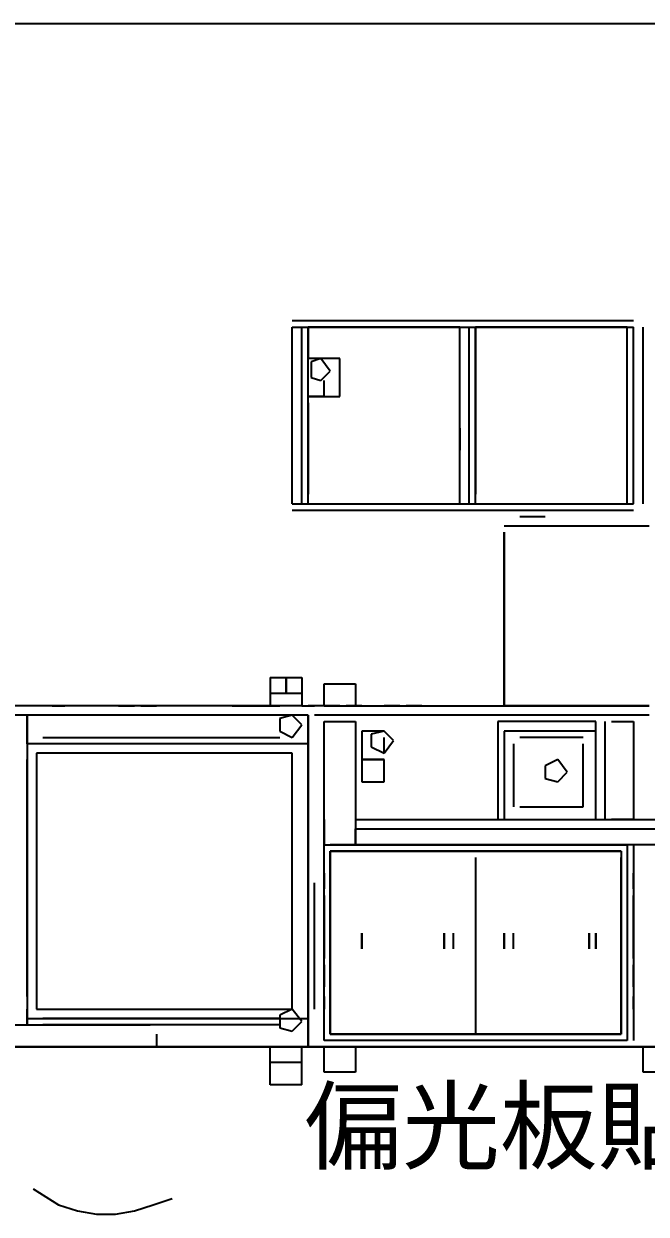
# Model space of a CAD drawing. Header units: millimetres. Extents: x 5 to 415, y 48 to 251.
# Drawn here: x 271.83 to 275.31, y 190.55 to 197.2 of the extents above; entities that cross this region are included whole.
import ezdxf

# ---------------------------------------------------------------- set-up
doc = ezdxf.new("R2010")
doc.units = ezdxf.units.MM
doc.layers.add('P', color=7, linetype='Continuous')
doc.layers.add('T', color=7, linetype='Continuous')

msp = doc.modelspace()

# ---------------------------------------------------------------- linework, layer by layer
at = {"layer": 'P'}
for points in [[(286.597, 197.203), (64.682, 197.203)], [(273.332, 195.545), (275.237, 195.545)], [(273.332, 195.545), (275.237, 195.545)], [(273.332, 195.545), (275.237, 195.545)], [(273.332, 195.545), (275.237, 195.545)], [(273.332, 195.545), (275.237, 195.545)], [(273.332, 195.545), (275.237, 195.545)], [(273.332, 195.545), (275.237, 195.545)], [(273.332, 195.545), (275.237, 195.545)], [(273.332, 195.545), (275.237, 195.545)], [(273.332, 195.545), (275.237, 195.545)], [(273.332, 195.545), (275.237, 195.545)], [(273.332, 195.545), (275.237, 195.545)], [(273.332, 195.545), (275.237, 195.545)], [(273.332, 195.545), (275.237, 195.545)], [(273.332, 195.545), (275.237, 195.545)], [(273.332, 195.545), (275.237, 195.545)], [(273.332, 195.545), (275.237, 195.545)], [(273.332, 195.545), (275.237, 195.545)], [(273.332, 195.545), (275.237, 195.545)], [(273.332, 195.545), (275.237, 195.545)], [(273.332, 195.545), (275.237, 195.545)], [(273.332, 194.522), (273.332, 195.509)], [(273.332, 194.522), (273.332, 195.509)], [(273.332, 195.509), (275.237, 195.509)], [(273.332, 194.522), (273.332, 195.509)], [(273.332, 194.522), (273.332, 195.509)], [(273.332, 195.509), (275.237, 195.509)], [(273.332, 194.522), (273.332, 195.509)], [(273.332, 194.522), (273.332, 195.509)], [(273.332, 195.509), (275.237, 195.509)], [(273.385, 194.522), (273.385, 195.509)], [(273.385, 194.522), (273.385, 195.509)], [(273.385, 194.522), (273.385, 195.509)], [(273.385, 194.522), (273.385, 195.509)], [(273.385, 194.522), (273.385, 195.509)], [(273.385, 194.522), (273.385, 195.509)], [(273.385, 194.522), (273.385, 195.509)], [(273.385, 194.522), (273.385, 195.509)], [(273.385, 194.522), (273.385, 195.509)], [(273.385, 194.522), (273.385, 195.509)], [(273.385, 194.522), (273.385, 195.509)], [(273.385, 194.522), (273.385, 195.509)], [(273.385, 194.522), (273.385, 195.509)], [(273.385, 194.522), (273.385, 195.509)], [(273.385, 194.522), (273.385, 195.509)], [(273.385, 194.522), (273.385, 195.509)], [(273.385, 194.522), (273.385, 195.509)], [(273.385, 194.522), (273.385, 195.509)], [(274.267, 195.509), (273.42, 195.509)], [(273.42, 195.509), (273.42, 195.333)], [(273.42, 194.522), (273.42, 195.509)], [(273.42, 195.509), (274.267, 195.509)], [(274.267, 195.509), (273.42, 195.509)], [(273.42, 195.509), (273.42, 195.333)], [(273.42, 194.522), (273.42, 195.509)], [(273.42, 195.509), (274.267, 195.509)], [(274.267, 195.509), (273.42, 195.509)], [(273.42, 195.509), (273.42, 195.333)], [(273.42, 194.522), (273.42, 195.509)], [(273.42, 195.509), (274.267, 195.509)], [(274.267, 194.575), (274.267, 195.509)], [(274.267, 194.522), (274.267, 195.509)], [(274.267, 194.522), (274.267, 195.509)], [(274.267, 194.575), (274.267, 195.509)], [(274.267, 194.522), (274.267, 195.509)], [(274.267, 194.522), (274.267, 195.509)], [(274.267, 194.575), (274.267, 195.509)], [(274.267, 194.522), (274.267, 195.509)], [(274.267, 194.522), (274.267, 195.509)], [(274.32, 194.522), (274.32, 195.509)], [(274.32, 194.522), (274.32, 195.509)], [(274.32, 194.522), (274.32, 195.509)], [(274.32, 194.522), (274.32, 195.509)], [(274.32, 194.522), (274.32, 195.509)], [(274.32, 194.522), (274.32, 195.509)], [(274.32, 194.522), (274.32, 195.509)], [(274.32, 194.522), (274.32, 195.509)], [(274.32, 194.522), (274.32, 195.509)], [(274.32, 194.522), (274.32, 195.509)], [(274.32, 194.522), (274.32, 195.509)], [(274.32, 194.522), (274.32, 195.509)], [(274.32, 194.522), (274.32, 195.509)], [(274.32, 194.522), (274.32, 195.509)], [(274.32, 194.522), (274.32, 195.509)], [(274.32, 194.522), (274.32, 195.509)], [(274.32, 194.522), (274.32, 195.509)], [(274.32, 194.522), (274.32, 195.509)], [(274.32, 194.522), (274.32, 195.509)], [(274.32, 194.522), (274.32, 195.509)], [(274.32, 194.522), (274.32, 195.509)], [(274.355, 195.509), (274.355, 194.575)], [(275.202, 195.509), (274.355, 195.509)], [(274.355, 194.522), (274.355, 195.509)], [(274.355, 195.509), (275.202, 195.509)], [(274.355, 195.509), (274.355, 194.575)], [(275.202, 195.509), (274.355, 195.509)], [(274.355, 194.522), (274.355, 195.509)], [(274.355, 195.509), (275.202, 195.509)], [(274.355, 195.509), (274.355, 194.575)], [(275.202, 195.509), (274.355, 195.509)], [(274.355, 194.522), (274.355, 195.509)], [(274.355, 195.509), (275.202, 195.509)], [(275.202, 194.575), (275.202, 195.509)], [(275.202, 194.522), (275.202, 195.509)], [(275.202, 194.522), (275.202, 195.509)], [(275.202, 194.575), (275.202, 195.509)], [(275.202, 194.522), (275.202, 195.509)], [(275.202, 194.522), (275.202, 195.509)], [(275.202, 194.575), (275.202, 195.509)], [(275.202, 194.522), (275.202, 195.509)], [(275.202, 194.522), (275.202, 195.509)], [(275.237, 194.522), (275.237, 195.509)], [(275.237, 194.522), (275.237, 195.509)], [(275.237, 194.522), (275.237, 195.509)], [(275.237, 194.522), (275.237, 195.509)], [(275.237, 194.522), (275.237, 195.509)], [(275.237, 194.522), (275.237, 195.509)], [(275.237, 194.522), (275.237, 195.509)], [(275.237, 194.522), (275.237, 195.509)], [(275.237, 194.522), (275.237, 195.509)], [(275.237, 194.522), (275.237, 195.509)], [(275.237, 194.522), (275.237, 195.509)], [(275.237, 194.522), (275.237, 195.509)], [(275.237, 194.522), (275.237, 195.509)], [(275.237, 194.522), (275.237, 195.509)], [(275.237, 194.522), (275.237, 195.509)], [(275.29, 194.522), (275.29, 195.509)], [(275.29, 194.522), (275.29, 195.509)], [(275.29, 194.522), (275.29, 195.509)], [(275.29, 194.522), (275.29, 195.509)], [(275.29, 194.522), (275.29, 195.509)], [(275.29, 194.522), (275.29, 195.509)], [(273.597, 195.333), (273.42, 195.333)], [(273.597, 195.333), (273.42, 195.333)], [(273.597, 195.333), (273.42, 195.333)], [(273.491, 195.333), (273.438, 195.315)], [(273.491, 195.333), (273.438, 195.315)], [(273.491, 195.333), (273.438, 195.315)], [(273.438, 195.315), (273.438, 195.227)], [(273.438, 195.315), (273.438, 195.227)], [(273.438, 195.315), (273.438, 195.227)], [(273.544, 195.263), (273.491, 195.333)], [(273.544, 195.263), (273.491, 195.333)], [(273.544, 195.263), (273.491, 195.333)], [(273.597, 195.121), (273.597, 195.333)], [(273.597, 195.121), (273.597, 195.333)], [(273.597, 195.121), (273.597, 195.333)], [(273.491, 195.21), (273.544, 195.263)], [(273.491, 195.21), (273.544, 195.263)], [(273.491, 195.21), (273.544, 195.263)], [(273.438, 195.227), (273.491, 195.21)], [(273.438, 195.227), (273.491, 195.21)], [(273.438, 195.227), (273.491, 195.21)], [(273.509, 195.121), (273.509, 195.21)], [(273.509, 195.121), (273.509, 195.21)], [(273.509, 195.121), (273.509, 195.21)], [(273.42, 195.121), (273.597, 195.121)], [(273.509, 195.121), (273.42, 195.121)], [(273.42, 195.121), (273.597, 195.121)], [(273.509, 195.121), (273.42, 195.121)], [(273.42, 195.121), (273.597, 195.121)], [(273.509, 195.121), (273.42, 195.121)], [(273.42, 195.086), (273.42, 194.575)], [(273.42, 195.086), (273.42, 194.575)], [(273.42, 195.086), (273.42, 194.575)], [(274.267, 194.945), (274.267, 194.822)], [(274.267, 194.945), (274.267, 194.822)], [(274.267, 194.945), (274.267, 194.822)], [(273.332, 194.522), (275.237, 194.522)], [(273.332, 194.522), (275.237, 194.522)], [(273.332, 194.522), (275.237, 194.522)], [(273.332, 194.522), (275.237, 194.522)], [(273.332, 194.522), (275.237, 194.522)], [(273.332, 194.522), (275.237, 194.522)], [(273.332, 194.522), (275.237, 194.522)], [(273.332, 194.522), (275.237, 194.522)], [(273.332, 194.522), (275.237, 194.522)], [(273.332, 194.522), (275.237, 194.522)], [(273.332, 194.522), (275.237, 194.522)], [(273.332, 194.522), (275.237, 194.522)], [(273.332, 194.522), (275.237, 194.522)], [(273.332, 194.522), (275.237, 194.522)], [(273.332, 194.522), (275.237, 194.522)], [(273.332, 194.522), (275.237, 194.522)], [(273.332, 194.522), (275.237, 194.522)], [(273.332, 194.522), (275.237, 194.522)], [(273.42, 194.522), (274.267, 194.522)], [(273.42, 194.522), (274.267, 194.522)], [(273.42, 194.522), (274.267, 194.522)], [(273.42, 194.522), (274.267, 194.522)], [(273.42, 194.522), (274.267, 194.522)], [(273.42, 194.522), (274.267, 194.522)], [(274.355, 194.522), (275.202, 194.522)], [(274.355, 194.522), (275.202, 194.522)], [(274.355, 194.522), (275.202, 194.522)], [(274.355, 194.522), (275.202, 194.522)], [(274.355, 194.522), (275.202, 194.522)], [(274.355, 194.522), (275.202, 194.522)], [(273.332, 194.486), (275.237, 194.486)], [(273.332, 194.486), (275.237, 194.486)], [(273.332, 194.486), (275.237, 194.486)], [(273.332, 194.486), (275.237, 194.486)], [(273.332, 194.486), (275.237, 194.486)], [(273.332, 194.486), (275.237, 194.486)], [(274.602, 194.451), (274.743, 194.451)], [(274.602, 194.451), (274.743, 194.451)], [(274.602, 194.451), (274.743, 194.451)], [(274.514, 194.398), (275.325, 194.398)], [(274.514, 194.398), (275.325, 194.398)], [(274.514, 194.398), (275.325, 194.398)], [(274.602, 194.398), (274.743, 194.398)], [(274.602, 194.398), (274.743, 194.398)], [(274.602, 194.398), (274.743, 194.398)], [(274.514, 194.363), (274.514, 193.393)], [(274.514, 193.393), (274.514, 194.363)], [(274.514, 194.363), (274.514, 193.393)], [(274.514, 193.393), (274.514, 194.363)], [(274.514, 194.363), (274.514, 193.393)], [(274.514, 193.393), (274.514, 194.363)], [(273.209, 193.552), (273.385, 193.552)], [(273.209, 193.552), (273.209, 193.463)], [(273.209, 193.552), (273.385, 193.552)], [(273.209, 193.552), (273.209, 193.463)], [(273.209, 193.552), (273.385, 193.552)], [(273.209, 193.552), (273.209, 193.463)], [(273.297, 193.463), (273.297, 193.552)], [(273.297, 193.552), (273.297, 193.463)], [(273.297, 193.463), (273.297, 193.552)], [(273.297, 193.552), (273.297, 193.463)], [(273.297, 193.463), (273.297, 193.552)], [(273.297, 193.552), (273.297, 193.463)], [(273.385, 193.552), (273.385, 193.463)], [(273.385, 193.552), (273.385, 193.463)], [(273.385, 193.552), (273.385, 193.463)], [(273.509, 193.393), (273.509, 193.516)], [(273.509, 193.516), (273.685, 193.516)], [(273.509, 193.393), (273.509, 193.516)], [(273.509, 193.516), (273.685, 193.516)], [(273.509, 193.393), (273.509, 193.516)], [(273.509, 193.516), (273.685, 193.516)], [(273.685, 193.516), (273.685, 193.393)], [(273.685, 193.516), (273.685, 193.393)], [(273.685, 193.516), (273.685, 193.393)], [(273.209, 193.463), (273.385, 193.463)], [(273.209, 193.463), (273.209, 193.393)], [(273.209, 193.463), (273.385, 193.463)], [(273.209, 193.463), (273.385, 193.463)], [(273.209, 193.463), (273.209, 193.393)], [(273.209, 193.463), (273.385, 193.463)], [(273.209, 193.463), (273.385, 193.463)], [(273.209, 193.463), (273.209, 193.393)], [(273.209, 193.463), (273.385, 193.463)], [(273.385, 193.463), (273.385, 193.393)], [(273.385, 193.463), (273.385, 193.393)], [(273.385, 193.463), (273.385, 193.393)], [(273.385, 193.393), (271.057, 193.393)], [(273.385, 193.393), (271.057, 193.393)], [(273.385, 193.393), (271.057, 193.393)], [(271.992, 193.393), (272.062, 193.393)], [(271.992, 193.393), (272.062, 193.393)], [(271.992, 193.393), (272.062, 193.393)], [(272.362, 193.393), (272.45, 193.393)], [(272.362, 193.393), (272.45, 193.393)], [(272.362, 193.393), (272.45, 193.393)], [(272.486, 193.393), (272.574, 193.393)], [(272.486, 193.393), (272.574, 193.393)], [(272.486, 193.393), (272.574, 193.393)], [(272.997, 193.393), (273.121, 193.393)], [(272.997, 193.393), (273.121, 193.393)], [(272.997, 193.393), (273.121, 193.393)], [(273.121, 193.393), (273.262, 193.393)], [(273.121, 193.393), (273.262, 193.393)], [(273.121, 193.393), (273.262, 193.393)], [(273.385, 193.393), (273.456, 193.393)], [(273.385, 193.393), (273.456, 193.393)], [(273.385, 193.393), (273.456, 193.393)], [(273.509, 193.393), (273.42, 193.393)], [(273.597, 193.393), (273.42, 193.393)], [(273.509, 193.393), (273.42, 193.393)], [(273.597, 193.393), (273.42, 193.393)], [(273.509, 193.393), (273.42, 193.393)], [(273.597, 193.393), (273.42, 193.393)], [(273.509, 193.393), (275.29, 193.393)], [(273.509, 193.393), (275.29, 193.393)], [(273.509, 193.393), (275.29, 193.393)], [(273.72, 193.393), (273.632, 193.393)], [(273.72, 193.393), (273.632, 193.393)], [(273.72, 193.393), (273.632, 193.393)], [(273.932, 193.393), (273.844, 193.393)], [(273.932, 193.393), (273.844, 193.393)], [(273.932, 193.393), (273.844, 193.393)], [(273.932, 193.393), (273.844, 193.393)], [(273.932, 193.393), (273.844, 193.393)], [(273.932, 193.393), (273.844, 193.393)], [(273.967, 193.393), (274.055, 193.393)], [(274.055, 193.393), (273.967, 193.393)], [(273.967, 193.393), (274.055, 193.393)], [(274.055, 193.393), (273.967, 193.393)], [(273.967, 193.393), (274.055, 193.393)], [(274.055, 193.393), (273.967, 193.393)], [(274.267, 193.393), (274.391, 193.393)], [(274.267, 193.393), (274.391, 193.393)], [(274.267, 193.393), (274.391, 193.393)], [(275.325, 193.393), (274.514, 193.393)], [(275.325, 193.393), (274.514, 193.393)], [(275.325, 193.393), (274.514, 193.393)], [(274.743, 193.393), (274.602, 193.393)], [(274.743, 193.393), (274.602, 193.393)], [(274.743, 193.393), (274.602, 193.393)], [(274.743, 193.393), (274.602, 193.393)], [(274.743, 193.393), (274.602, 193.393)], [(274.743, 193.393), (274.602, 193.393)], [(275.202, 193.393), (275.078, 193.393)], [(275.202, 193.393), (275.078, 193.393)], [(275.167, 193.393), (275.078, 193.393)], [(275.202, 193.393), (275.078, 193.393)], [(275.202, 193.393), (275.078, 193.393)], [(275.167, 193.393), (275.078, 193.393)], [(275.202, 193.393), (275.078, 193.393)], [(275.202, 193.393), (275.078, 193.393)], [(275.167, 193.393), (275.078, 193.393)], [(275.237, 193.393), (275.325, 193.393)], [(275.237, 193.393), (275.325, 193.393)], [(275.237, 193.393), (275.325, 193.393)], [(271.851, 193.34), (271.004, 193.34)], [(271.851, 193.34), (271.004, 193.34)], [(271.851, 193.34), (271.004, 193.34)], [(271.851, 193.34), (271.851, 193.181)], [(273.42, 193.34), (271.851, 193.34)], [(271.851, 193.181), (271.851, 193.34)], [(271.851, 193.34), (271.851, 193.181)], [(273.42, 193.34), (271.851, 193.34)], [(271.851, 193.181), (271.851, 193.34)], [(271.851, 193.34), (271.851, 193.181)], [(273.42, 193.34), (271.851, 193.34)], [(271.851, 193.181), (271.851, 193.34)], [(273.332, 193.34), (273.262, 193.322)], [(273.332, 193.34), (273.262, 193.322)], [(273.332, 193.34), (273.262, 193.322)], [(273.262, 193.322), (273.262, 193.252)], [(273.262, 193.322), (273.262, 193.252)], [(273.262, 193.322), (273.262, 193.252)], [(273.385, 193.287), (273.332, 193.34)], [(273.385, 193.287), (273.332, 193.34)], [(273.385, 193.287), (273.332, 193.34)], [(273.42, 193.181), (273.42, 193.34)], [(273.42, 193.34), (273.42, 191.488)], [(273.42, 191.488), (273.42, 193.34)], [(273.42, 193.181), (273.42, 193.34)], [(273.42, 193.34), (273.42, 191.488)], [(273.42, 191.488), (273.42, 193.34)], [(273.42, 193.181), (273.42, 193.34)], [(273.42, 193.34), (273.42, 191.488)], [(273.42, 191.488), (273.42, 193.34)], [(275.325, 193.34), (273.456, 193.34)], [(275.325, 193.34), (273.456, 193.34)], [(275.325, 193.34), (273.456, 193.34)], [(271.851, 193.305), (271.851, 193.181)], [(271.851, 193.305), (271.851, 193.181)], [(271.851, 193.305), (271.851, 193.181)], [(273.262, 193.252), (273.332, 193.216)], [(273.262, 193.252), (273.332, 193.216)], [(273.262, 193.252), (273.332, 193.216)], [(273.332, 193.216), (273.385, 193.287)], [(273.332, 193.216), (273.385, 193.287)], [(273.332, 193.216), (273.385, 193.287)], [(273.509, 192.617), (273.509, 193.305)], [(273.509, 193.305), (273.685, 193.305)], [(273.509, 193.305), (273.685, 193.305)], [(273.509, 192.758), (273.509, 193.305)], [(273.509, 192.617), (273.509, 193.305)], [(273.509, 193.305), (273.685, 193.305)], [(273.509, 193.305), (273.685, 193.305)], [(273.509, 192.758), (273.509, 193.305)], [(273.509, 192.617), (273.509, 193.305)], [(273.509, 193.305), (273.685, 193.305)], [(273.509, 193.305), (273.685, 193.305)], [(273.509, 192.758), (273.509, 193.305)], [(273.544, 193.305), (273.685, 193.305)], [(273.544, 193.305), (273.685, 193.305)], [(273.544, 193.305), (273.685, 193.305)], [(273.685, 193.305), (273.685, 192.617)], [(273.685, 193.305), (273.685, 192.617)], [(273.685, 193.305), (273.685, 192.617)], [(273.685, 193.305), (273.685, 192.617)], [(273.685, 193.305), (273.685, 192.617)], [(273.685, 193.305), (273.685, 192.617)], [(273.844, 193.252), (273.72, 193.252)], [(273.72, 193.252), (273.72, 193.093)], [(273.844, 193.252), (273.72, 193.252)], [(273.72, 193.252), (273.72, 193.093)], [(273.844, 193.252), (273.72, 193.252)], [(273.72, 193.252), (273.72, 193.093)], [(273.844, 193.252), (273.773, 193.234)], [(273.844, 193.252), (273.773, 193.234)], [(273.844, 193.252), (273.773, 193.234)], [(273.897, 193.199), (273.844, 193.252)], [(273.897, 193.199), (273.844, 193.252)], [(273.897, 193.199), (273.844, 193.252)], [(275.026, 193.305), (274.479, 193.305)], [(274.479, 193.305), (274.479, 192.758)], [(275.026, 193.305), (274.479, 193.305)], [(274.479, 193.305), (274.479, 192.758)], [(275.026, 193.305), (274.479, 193.305)], [(274.479, 193.305), (274.479, 192.758)], [(275.026, 193.252), (274.514, 193.252)], [(274.514, 193.252), (274.514, 192.758)], [(275.026, 193.252), (274.514, 193.252)], [(274.514, 193.252), (274.514, 192.758)], [(275.026, 193.252), (274.514, 193.252)], [(274.514, 193.252), (274.514, 192.758)], [(274.99, 193.305), (274.567, 193.305)], [(274.99, 193.305), (274.567, 193.305)], [(274.99, 193.305), (274.567, 193.305)], [(275.026, 192.758), (275.026, 193.305)], [(275.026, 192.758), (275.026, 193.305)], [(275.026, 192.758), (275.026, 193.305)], [(275.026, 192.758), (275.026, 193.252)], [(275.026, 192.758), (275.026, 193.252)], [(275.026, 192.758), (275.026, 193.252)], [(275.078, 192.758), (275.078, 193.305)], [(275.078, 192.758), (275.078, 193.305)], [(275.078, 192.758), (275.078, 193.305)], [(275.078, 192.758), (275.078, 193.305)], [(275.078, 192.758), (275.078, 193.305)], [(275.078, 192.758), (275.078, 193.305)], [(275.114, 193.305), (275.237, 193.305)], [(275.114, 193.305), (275.237, 193.305)], [(275.114, 193.305), (275.237, 193.305)], [(275.114, 193.305), (275.237, 193.305)], [(275.114, 193.305), (275.237, 193.305)], [(275.114, 193.305), (275.237, 193.305)], [(275.114, 193.305), (275.237, 193.305)], [(275.114, 193.305), (275.237, 193.305)], [(275.114, 193.305), (275.237, 193.305)], [(275.237, 193.305), (275.237, 192.758)], [(275.237, 193.305), (275.237, 192.758)], [(275.237, 193.305), (275.237, 192.758)], [(275.237, 193.305), (275.237, 192.758)], [(275.237, 193.305), (275.237, 192.758)], [(275.237, 193.305), (275.237, 192.758)], [(271.939, 193.216), (273.262, 193.216)], [(271.939, 193.216), (273.262, 193.216)], [(271.939, 193.216), (273.262, 193.216)], [(271.939, 193.216), (273.262, 193.216)], [(271.939, 193.216), (273.262, 193.216)], [(271.939, 193.216), (273.262, 193.216)], [(271.939, 193.216), (273.262, 193.216)], [(271.939, 193.216), (273.262, 193.216)], [(271.939, 193.216), (273.262, 193.216)], [(271.939, 193.216), (273.262, 193.216)], [(271.939, 193.216), (273.262, 193.216)], [(271.939, 193.216), (273.262, 193.216)], [(273.773, 193.234), (273.773, 193.163)], [(273.773, 193.234), (273.773, 193.163)], [(273.773, 193.234), (273.773, 193.163)], [(273.844, 193.128), (273.844, 193.216)], [(273.844, 193.128), (273.844, 193.216)], [(273.844, 193.128), (273.844, 193.216)], [(273.844, 193.128), (273.897, 193.199)], [(273.844, 193.128), (273.897, 193.199)], [(273.844, 193.128), (273.897, 193.199)], [(274.955, 193.216), (274.602, 193.216)], [(274.955, 193.216), (274.602, 193.216)], [(274.955, 193.216), (274.602, 193.216)], [(271.851, 193.181), (271.851, 191.647)], [(273.42, 193.181), (271.851, 193.181)], [(271.851, 193.181), (271.851, 191.647)], [(273.42, 193.181), (271.851, 193.181)], [(271.851, 193.181), (271.851, 191.647)], [(273.42, 193.181), (271.851, 193.181)], [(273.332, 193.128), (271.903, 193.128)], [(271.903, 193.128), (271.903, 191.699)], [(273.332, 193.128), (271.903, 193.128)], [(271.903, 193.128), (271.903, 191.699)], [(273.332, 193.128), (271.903, 193.128)], [(271.903, 193.128), (271.903, 191.699)], [(273.332, 191.699), (273.332, 193.128)], [(273.332, 191.699), (273.332, 193.128)], [(273.332, 191.699), (273.332, 193.128)], [(273.42, 191.647), (273.42, 193.181)], [(273.42, 191.699), (273.42, 193.181)], [(273.42, 191.647), (273.42, 193.181)], [(273.42, 191.699), (273.42, 193.181)], [(273.42, 191.647), (273.42, 193.181)], [(273.42, 191.699), (273.42, 193.181)], [(273.773, 193.163), (273.844, 193.128)], [(273.773, 193.163), (273.844, 193.128)], [(273.773, 193.163), (273.844, 193.128)], [(274.567, 193.181), (274.567, 192.828)], [(274.567, 193.181), (274.567, 192.828)], [(274.567, 193.181), (274.567, 192.828)], [(274.955, 192.828), (274.955, 193.181)], [(274.955, 192.828), (274.955, 193.181)], [(274.955, 192.828), (274.955, 193.181)], [(271.851, 191.77), (271.851, 193.093)], [(271.851, 191.77), (271.851, 193.093)], [(271.851, 191.77), (271.851, 193.093)], [(271.851, 191.77), (271.851, 193.093)], [(271.851, 191.77), (271.851, 193.093)], [(271.851, 191.77), (271.851, 193.093)], [(271.851, 191.77), (271.851, 193.093)], [(271.851, 191.77), (271.851, 193.093)], [(271.851, 191.77), (271.851, 193.093)], [(273.42, 193.093), (273.42, 191.77)], [(273.42, 193.093), (273.42, 191.77)], [(273.42, 193.093), (273.42, 191.77)], [(273.42, 193.093), (273.42, 191.77)], [(273.42, 193.093), (273.42, 191.77)], [(273.42, 193.093), (273.42, 191.77)], [(273.42, 193.093), (273.42, 191.77)], [(273.42, 193.093), (273.42, 191.77)], [(273.42, 193.093), (273.42, 191.77)], [(273.42, 193.093), (273.42, 191.77)], [(273.42, 193.093), (273.42, 191.77)], [(273.42, 193.093), (273.42, 191.77)], [(273.72, 193.093), (273.72, 192.969)], [(273.844, 193.093), (273.72, 193.093)], [(273.72, 193.093), (273.844, 193.093)], [(273.72, 193.093), (273.72, 192.969)], [(273.844, 193.093), (273.72, 193.093)], [(273.72, 193.093), (273.844, 193.093)], [(273.72, 193.093), (273.72, 192.969)], [(273.844, 193.093), (273.72, 193.093)], [(273.72, 193.093), (273.844, 193.093)], [(273.844, 192.969), (273.844, 193.093)], [(273.844, 192.969), (273.844, 193.093)], [(273.844, 192.969), (273.844, 193.093)], [(274.814, 193.093), (274.743, 193.058)], [(274.814, 193.093), (274.743, 193.058)], [(274.814, 193.093), (274.743, 193.058)], [(274.814, 193.093), (274.743, 193.058)], [(274.814, 193.093), (274.743, 193.058)], [(274.814, 193.093), (274.743, 193.058)], [(274.743, 193.058), (274.743, 192.987)], [(274.743, 193.058), (274.743, 192.987)], [(274.743, 193.058), (274.743, 192.987)], [(274.743, 193.058), (274.743, 192.987)], [(274.743, 193.058), (274.743, 192.987)], [(274.743, 193.058), (274.743, 192.987)], [(274.867, 193.022), (274.814, 193.093)], [(274.867, 193.022), (274.814, 193.093)], [(274.867, 193.022), (274.814, 193.093)], [(274.867, 193.022), (274.814, 193.093)], [(274.867, 193.022), (274.814, 193.093)], [(274.867, 193.022), (274.814, 193.093)], [(274.743, 192.987), (274.814, 192.969)], [(274.743, 192.987), (274.814, 192.969)], [(274.743, 192.987), (274.814, 192.969)], [(274.743, 192.987), (274.814, 192.969)], [(274.743, 192.987), (274.814, 192.969)], [(274.743, 192.987), (274.814, 192.969)], [(274.814, 192.969), (274.867, 193.022)], [(274.814, 192.969), (274.867, 193.022)], [(274.814, 192.969), (274.867, 193.022)], [(274.814, 192.969), (274.867, 193.022)], [(274.814, 192.969), (274.867, 193.022)], [(274.814, 192.969), (274.867, 193.022)], [(273.72, 192.969), (273.844, 192.969)], [(273.72, 192.969), (273.844, 192.969)], [(273.72, 192.969), (273.844, 192.969)], [(274.602, 192.828), (274.955, 192.828)], [(274.602, 192.828), (274.955, 192.828)], [(274.602, 192.828), (274.955, 192.828)], [(273.509, 192.758), (273.509, 192.617)], [(273.509, 192.758), (273.509, 192.617)], [(273.509, 192.758), (273.509, 192.617)], [(273.685, 192.758), (275.872, 192.758)], [(273.685, 192.758), (275.872, 192.758)], [(273.685, 192.758), (275.872, 192.758)], [(274.479, 192.758), (275.026, 192.758)], [(274.479, 192.758), (275.026, 192.758)], [(274.479, 192.758), (275.026, 192.758)], [(274.514, 192.758), (275.026, 192.758)], [(274.514, 192.758), (275.026, 192.758)], [(274.514, 192.758), (275.026, 192.758)], [(275.237, 192.758), (275.114, 192.758)], [(275.114, 192.758), (275.237, 192.758)], [(275.237, 192.758), (275.114, 192.758)], [(275.114, 192.758), (275.237, 192.758)], [(275.237, 192.758), (275.114, 192.758)], [(275.114, 192.758), (275.237, 192.758)], [(273.685, 192.617), (273.685, 192.705)], [(273.685, 192.705), (275.837, 192.705)], [(273.685, 192.705), (273.685, 192.617)], [(273.685, 192.617), (273.685, 192.705)], [(273.685, 192.705), (275.837, 192.705)], [(273.685, 192.705), (273.685, 192.617)], [(273.685, 192.617), (273.685, 192.705)], [(273.685, 192.705), (275.837, 192.705)], [(273.685, 192.705), (273.685, 192.617)], [(273.509, 192.617), (273.685, 192.617)], [(273.509, 191.523), (273.509, 192.617)], [(273.509, 192.617), (275.202, 192.617)], [(273.509, 192.617), (275.202, 192.617)], [(273.509, 191.523), (273.509, 192.617)], [(273.509, 192.617), (273.685, 192.617)], [(273.509, 191.523), (273.509, 192.617)], [(273.509, 192.617), (275.202, 192.617)], [(273.509, 192.617), (275.202, 192.617)], [(273.509, 191.523), (273.509, 192.617)], [(273.509, 192.617), (273.685, 192.617)], [(273.509, 191.523), (273.509, 192.617)], [(273.509, 192.617), (275.202, 192.617)], [(273.509, 192.617), (275.202, 192.617)], [(273.509, 191.523), (273.509, 192.617)], [(273.685, 192.617), (273.544, 192.617)], [(273.685, 192.617), (273.544, 192.617)], [(273.685, 192.617), (273.544, 192.617)], [(275.837, 192.617), (273.685, 192.617)], [(275.872, 192.617), (273.685, 192.617)], [(275.837, 192.617), (273.685, 192.617)], [(275.872, 192.617), (273.685, 192.617)], [(275.837, 192.617), (273.685, 192.617)], [(275.872, 192.617), (273.685, 192.617)], [(275.202, 192.617), (275.202, 191.523)], [(275.202, 192.617), (275.202, 191.523)], [(275.202, 192.617), (275.202, 191.523)], [(275.237, 192.617), (275.237, 191.523)], [(275.237, 192.617), (275.237, 191.523)], [(275.237, 192.617), (275.237, 191.523)], [(274.355, 192.581), (273.544, 192.581)], [(273.544, 191.558), (273.544, 192.581)], [(273.544, 192.581), (275.167, 192.581)], [(273.544, 192.581), (273.544, 191.558)], [(273.544, 192.581), (275.167, 192.581)], [(273.544, 192.581), (275.167, 192.581)], [(273.544, 191.558), (273.544, 192.581)], [(274.355, 192.581), (273.544, 192.581)], [(273.544, 191.558), (273.544, 192.581)], [(273.544, 192.581), (275.167, 192.581)], [(273.544, 192.581), (273.544, 191.558)], [(273.544, 192.581), (275.167, 192.581)], [(273.544, 192.581), (275.167, 192.581)], [(273.544, 191.558), (273.544, 192.581)], [(274.355, 192.581), (273.544, 192.581)], [(273.544, 191.558), (273.544, 192.581)], [(273.544, 192.581), (275.167, 192.581)], [(273.544, 192.581), (273.544, 191.558)], [(273.544, 192.581), (275.167, 192.581)], [(273.544, 192.581), (275.167, 192.581)], [(273.544, 191.558), (273.544, 192.581)], [(273.544, 192.546), (273.544, 191.558)], [(273.544, 192.546), (273.544, 191.558)], [(273.544, 192.546), (273.544, 191.558)], [(275.167, 192.581), (274.355, 192.581)], [(275.167, 192.581), (274.355, 192.581)], [(275.167, 192.581), (274.355, 192.581)], [(274.355, 192.546), (274.355, 191.558)], [(274.355, 192.546), (274.355, 191.558)], [(274.355, 192.546), (274.355, 191.558)], [(275.167, 192.581), (275.167, 191.558)], [(275.167, 192.581), (275.167, 191.558)], [(275.167, 192.581), (275.167, 191.558)], [(275.167, 192.581), (275.167, 191.558)], [(275.167, 192.581), (275.167, 191.558)], [(275.167, 192.581), (275.167, 191.558)], [(275.167, 191.558), (275.167, 192.546)], [(275.167, 191.558), (275.167, 192.546)], [(275.167, 191.558), (275.167, 192.546)], [(275.202, 192.581), (275.202, 191.558)], [(275.202, 192.581), (275.202, 191.558)], [(275.202, 192.581), (275.202, 191.558)], [(273.509, 192.458), (273.509, 192.37)], [(273.509, 192.458), (273.509, 192.37)], [(273.509, 192.458), (273.509, 192.37)], [(275.237, 192.37), (275.237, 192.458)], [(275.237, 192.37), (275.237, 192.458)], [(275.237, 192.37), (275.237, 192.458)], [(273.456, 191.699), (273.456, 192.405)], [(273.456, 191.699), (273.456, 192.405)], [(273.456, 191.699), (273.456, 192.405)], [(275.237, 192.405), (275.237, 191.699)], [(275.237, 192.405), (275.237, 191.699)], [(275.237, 192.405), (275.237, 191.699)], [(273.509, 192.334), (273.509, 192.158)], [(273.509, 192.158), (273.509, 192.334)], [(273.509, 192.334), (273.509, 192.158)], [(273.509, 192.158), (273.509, 192.334)], [(273.509, 192.334), (273.509, 192.158)], [(273.509, 192.158), (273.509, 192.334)], [(275.237, 192.158), (275.237, 192.334)], [(275.237, 192.334), (275.237, 192.158)], [(275.237, 192.158), (275.237, 192.334)], [(275.237, 192.334), (275.237, 192.158)], [(275.237, 192.158), (275.237, 192.334)], [(275.237, 192.334), (275.237, 192.158)], [(273.509, 191.982), (273.509, 192.158)], [(273.509, 192.158), (273.509, 191.982)], [(273.509, 191.982), (273.509, 192.158)], [(273.509, 192.158), (273.509, 191.982)], [(273.509, 191.982), (273.509, 192.158)], [(273.509, 192.158), (273.509, 191.982)], [(273.72, 192.035), (273.72, 192.123)], [(273.72, 192.123), (273.72, 192.035)], [(273.72, 192.035), (273.72, 192.123)], [(273.72, 192.123), (273.72, 192.035)], [(273.72, 192.035), (273.72, 192.123)], [(273.72, 192.123), (273.72, 192.035)], [(273.72, 192.035), (273.72, 192.123)], [(273.72, 192.123), (273.72, 192.035)], [(273.72, 192.035), (273.72, 192.123)], [(273.72, 192.123), (273.72, 192.035)], [(273.72, 192.035), (273.72, 192.123)], [(273.72, 192.123), (273.72, 192.035)], [(274.179, 192.123), (274.179, 192.035)], [(274.179, 192.035), (274.179, 192.123)], [(274.179, 192.123), (274.179, 192.035)], [(274.179, 192.123), (274.179, 192.035)], [(274.179, 192.035), (274.179, 192.123)], [(274.179, 192.123), (274.179, 192.035)], [(274.179, 192.123), (274.179, 192.035)], [(274.179, 192.035), (274.179, 192.123)], [(274.179, 192.123), (274.179, 192.035)], [(274.232, 192.035), (274.232, 192.123)], [(274.232, 192.035), (274.232, 192.123)], [(274.232, 192.035), (274.232, 192.123)], [(274.514, 192.123), (274.514, 192.035)], [(274.514, 192.035), (274.514, 192.123)], [(274.514, 192.123), (274.514, 192.035)], [(274.514, 192.123), (274.514, 192.035)], [(274.514, 192.035), (274.514, 192.123)], [(274.514, 192.123), (274.514, 192.035)], [(274.514, 192.123), (274.514, 192.035)], [(274.514, 192.035), (274.514, 192.123)], [(274.514, 192.123), (274.514, 192.035)], [(274.567, 192.035), (274.567, 192.123)], [(274.567, 192.035), (274.567, 192.123)], [(274.567, 192.035), (274.567, 192.123)], [(274.99, 192.123), (274.99, 192.035)], [(274.99, 192.035), (274.99, 192.123)], [(274.99, 192.123), (274.99, 192.035)], [(274.99, 192.035), (274.99, 192.123)], [(274.99, 192.123), (274.99, 192.035)], [(274.99, 192.035), (274.99, 192.123)], [(275.026, 192.035), (275.026, 192.123)], [(275.026, 192.123), (275.026, 192.035)], [(275.026, 192.035), (275.026, 192.123)], [(275.026, 192.123), (275.026, 192.035)], [(275.026, 192.035), (275.026, 192.123)], [(275.026, 192.123), (275.026, 192.035)], [(275.237, 192.158), (275.237, 191.982)], [(275.237, 191.982), (275.237, 192.158)], [(275.237, 192.158), (275.237, 191.982)], [(275.237, 191.982), (275.237, 192.158)], [(275.237, 192.158), (275.237, 191.982)], [(275.237, 191.982), (275.237, 192.158)], [(273.509, 191.946), (273.509, 191.823)], [(273.509, 191.823), (273.509, 191.946)], [(273.509, 191.946), (273.509, 191.823)], [(273.509, 191.823), (273.509, 191.946)], [(273.509, 191.946), (273.509, 191.823)], [(273.509, 191.823), (273.509, 191.946)], [(275.237, 191.823), (275.237, 191.946)], [(275.237, 191.946), (275.237, 191.823)], [(275.237, 191.823), (275.237, 191.946)], [(275.237, 191.946), (275.237, 191.823)], [(275.237, 191.823), (275.237, 191.946)], [(275.237, 191.946), (275.237, 191.823)], [(273.509, 191.699), (273.509, 191.77)], [(273.509, 191.77), (273.509, 191.699)], [(273.509, 191.699), (273.509, 191.77)], [(273.509, 191.77), (273.509, 191.699)], [(273.509, 191.699), (273.509, 191.77)], [(273.509, 191.77), (273.509, 191.699)], [(275.237, 191.77), (275.237, 191.699)], [(275.237, 191.699), (275.237, 191.77)], [(275.237, 191.77), (275.237, 191.699)], [(275.237, 191.699), (275.237, 191.77)], [(275.237, 191.77), (275.237, 191.699)], [(275.237, 191.699), (275.237, 191.77)], [(271.851, 191.611), (271.851, 191.699)], [(271.851, 191.611), (271.851, 191.699)], [(271.851, 191.699), (271.851, 191.611)], [(271.851, 191.611), (271.851, 191.699)], [(271.851, 191.611), (271.851, 191.699)], [(271.851, 191.699), (271.851, 191.611)], [(271.851, 191.611), (271.851, 191.699)], [(271.851, 191.611), (271.851, 191.699)], [(271.851, 191.699), (271.851, 191.611)], [(271.903, 191.699), (273.332, 191.699)], [(271.903, 191.699), (273.332, 191.699)], [(271.903, 191.699), (273.332, 191.699)], [(273.332, 191.699), (273.262, 191.664)], [(273.332, 191.699), (273.262, 191.664)], [(273.332, 191.699), (273.262, 191.664)], [(273.262, 191.664), (273.262, 191.594)], [(273.262, 191.664), (273.262, 191.594)], [(273.262, 191.664), (273.262, 191.594)], [(273.385, 191.629), (273.332, 191.699)], [(273.385, 191.629), (273.332, 191.699)], [(273.385, 191.629), (273.332, 191.699)], [(273.42, 191.699), (273.42, 191.488)], [(273.42, 191.699), (273.42, 191.488)], [(273.42, 191.699), (273.42, 191.488)], [(271.18, 191.611), (272.538, 191.611)], [(271.18, 191.611), (272.538, 191.611)], [(271.18, 191.611), (272.538, 191.611)], [(271.851, 191.647), (273.42, 191.647)], [(271.851, 191.647), (273.42, 191.647)], [(271.851, 191.647), (273.42, 191.647)], [(273.262, 191.647), (271.939, 191.647)], [(273.262, 191.647), (271.939, 191.647)], [(273.262, 191.647), (271.939, 191.647)], [(273.262, 191.647), (271.939, 191.647)], [(273.262, 191.647), (271.939, 191.647)], [(273.262, 191.647), (271.939, 191.647)], [(273.262, 191.647), (271.939, 191.647)], [(273.262, 191.647), (271.939, 191.647)], [(273.262, 191.647), (271.939, 191.647)], [(273.262, 191.611), (271.939, 191.611)], [(273.262, 191.611), (271.939, 191.611)], [(273.262, 191.611), (271.939, 191.611)], [(273.262, 191.594), (273.332, 191.576)], [(273.262, 191.594), (273.332, 191.576)], [(273.262, 191.594), (273.332, 191.576)], [(273.332, 191.576), (273.385, 191.629)], [(273.332, 191.576), (273.385, 191.629)], [(273.332, 191.576), (273.385, 191.629)], [(272.574, 191.558), (272.574, 191.488)], [(272.574, 191.558), (272.574, 191.488)], [(272.574, 191.558), (272.574, 191.488)], [(275.202, 191.523), (273.509, 191.523)], [(275.202, 191.523), (273.509, 191.523)], [(275.202, 191.523), (273.509, 191.523)], [(275.202, 191.523), (273.509, 191.523)], [(275.202, 191.523), (273.509, 191.523)], [(275.202, 191.523), (273.509, 191.523)], [(273.544, 191.558), (274.355, 191.558)], [(275.167, 191.558), (273.544, 191.558)], [(275.167, 191.558), (273.544, 191.558)], [(275.167, 191.558), (273.544, 191.558)], [(273.544, 191.558), (274.355, 191.558)], [(275.167, 191.558), (273.544, 191.558)], [(275.167, 191.558), (273.544, 191.558)], [(275.167, 191.558), (273.544, 191.558)], [(273.544, 191.558), (274.355, 191.558)], [(275.167, 191.558), (273.544, 191.558)], [(275.167, 191.558), (273.544, 191.558)], [(275.167, 191.558), (273.544, 191.558)], [(274.355, 191.558), (275.167, 191.558)], [(274.355, 191.558), (275.167, 191.558)], [(274.355, 191.558), (275.167, 191.558)], [(259.927, 191.488), (281.887, 191.488)], [(259.927, 191.488), (281.887, 191.488)], [(259.927, 191.488), (281.887, 191.488)], [(272.538, 191.488), (271.18, 191.488)], [(272.538, 191.488), (271.18, 191.488)], [(272.538, 191.488), (271.18, 191.488)], [(273.385, 191.488), (271.568, 191.488)], [(273.385, 191.488), (271.568, 191.488)], [(273.385, 191.488), (271.568, 191.488)], [(272.062, 191.488), (271.992, 191.488)], [(272.062, 191.488), (271.992, 191.488)], [(272.062, 191.488), (271.992, 191.488)], [(272.45, 191.488), (272.362, 191.488)], [(272.45, 191.488), (272.362, 191.488)], [(272.45, 191.488), (272.362, 191.488)], [(272.574, 191.488), (272.486, 191.488)], [(272.574, 191.488), (272.486, 191.488)], [(272.574, 191.488), (272.486, 191.488)], [(273.42, 191.488), (272.574, 191.488)], [(273.42, 191.488), (272.574, 191.488)], [(273.42, 191.488), (272.574, 191.488)], [(273.121, 191.488), (272.997, 191.488)], [(273.121, 191.488), (272.997, 191.488)], [(273.121, 191.488), (272.997, 191.488)], [(273.262, 191.488), (273.173, 191.488)], [(273.262, 191.488), (273.173, 191.488)], [(273.262, 191.488), (273.173, 191.488)], [(273.209, 191.4), (273.209, 191.488)], [(273.209, 191.4), (273.209, 191.488)], [(273.209, 191.4), (273.209, 191.488)], [(273.385, 191.4), (273.385, 191.488)], [(273.385, 191.4), (273.385, 191.488)], [(273.385, 191.4), (273.385, 191.488)], [(273.509, 191.488), (273.42, 191.488)], [(273.72, 191.488), (273.42, 191.488)], [(273.509, 191.488), (273.42, 191.488)], [(273.72, 191.488), (273.42, 191.488)], [(273.509, 191.488), (273.42, 191.488)], [(273.72, 191.488), (273.42, 191.488)], [(273.456, 191.488), (275.325, 191.488)], [(273.456, 191.488), (275.325, 191.488)], [(273.456, 191.488), (275.325, 191.488)], [(275.29, 191.488), (273.509, 191.488)], [(273.509, 191.347), (273.509, 191.488)], [(275.29, 191.488), (273.509, 191.488)], [(273.509, 191.347), (273.509, 191.488)], [(275.29, 191.488), (273.509, 191.488)], [(273.509, 191.347), (273.509, 191.488)], [(273.685, 191.488), (273.685, 191.347)], [(273.685, 191.488), (273.685, 191.347)], [(273.685, 191.488), (273.685, 191.347)], [(273.932, 191.488), (273.844, 191.488)], [(273.844, 191.488), (273.932, 191.488)], [(273.932, 191.488), (273.844, 191.488)], [(273.844, 191.488), (273.932, 191.488)], [(273.932, 191.488), (273.844, 191.488)], [(273.844, 191.488), (273.932, 191.488)], [(273.967, 191.488), (274.055, 191.488)], [(273.967, 191.488), (274.055, 191.488)], [(273.967, 191.488), (274.055, 191.488)], [(273.967, 191.488), (274.055, 191.488)], [(273.967, 191.488), (274.055, 191.488)], [(273.967, 191.488), (274.055, 191.488)], [(275.114, 191.488), (274.655, 191.488)], [(275.114, 191.488), (274.655, 191.488)], [(275.114, 191.488), (274.655, 191.488)], [(275.114, 191.488), (274.655, 191.488)], [(275.114, 191.488), (274.655, 191.488)], [(275.114, 191.488), (274.655, 191.488)], [(275.114, 191.488), (274.655, 191.488)], [(275.114, 191.488), (274.655, 191.488)], [(275.114, 191.488), (274.655, 191.488)], [(275.114, 191.488), (274.655, 191.488)], [(275.114, 191.488), (274.655, 191.488)], [(275.114, 191.488), (274.655, 191.488)], [(275.167, 191.488), (275.237, 191.488)], [(275.167, 191.488), (275.237, 191.488)], [(275.167, 191.488), (275.237, 191.488)], [(275.537, 191.488), (275.237, 191.488)], [(275.537, 191.488), (275.237, 191.488)], [(275.537, 191.488), (275.237, 191.488)], [(275.29, 191.347), (275.29, 191.488)], [(275.29, 191.347), (275.29, 191.488)], [(275.29, 191.347), (275.29, 191.488)], [(273.385, 191.4), (273.209, 191.4)], [(273.385, 191.4), (273.209, 191.4)], [(273.209, 191.276), (273.209, 191.4)], [(273.385, 191.4), (273.209, 191.4)], [(273.385, 191.4), (273.209, 191.4)], [(273.209, 191.276), (273.209, 191.4)], [(273.385, 191.4), (273.209, 191.4)], [(273.385, 191.4), (273.209, 191.4)], [(273.209, 191.276), (273.209, 191.4)], [(273.385, 191.276), (273.385, 191.4)], [(273.385, 191.276), (273.385, 191.4)], [(273.385, 191.276), (273.385, 191.4)], [(273.685, 191.347), (273.509, 191.347)], [(273.685, 191.347), (273.509, 191.347)], [(273.685, 191.347), (273.509, 191.347)], [(275.449, 191.347), (275.29, 191.347)], [(275.449, 191.347), (275.29, 191.347)], [(275.449, 191.347), (275.29, 191.347)], [(273.385, 191.276), (273.209, 191.276)], [(273.385, 191.276), (273.209, 191.276)], [(273.385, 191.276), (273.209, 191.276)], [(271.886, 190.694), (272.027, 190.606)], [(272.027, 190.606), (272.133, 190.571)], [(272.45, 190.571), (272.556, 190.606)], [(272.556, 190.606), (272.662, 190.641)], [(272.133, 190.571), (272.239, 190.553)], [(272.239, 190.553), (272.344, 190.553)], [(272.344, 190.553), (272.45, 190.571)]]:
    msp.add_lwpolyline(points, dxfattribs=at)

# ---------------------------------------------------------------- texts
at = {"layer": 'T', "insert": (273.4, 190.8), "char_height": 0.4, "attachment_point": 7}
msp.add_mtext('{\\fArial|b0|i0|c0|p18;偏光板貼付装置}', dxfattribs=at)

doc.saveas('drawing.dxf')
